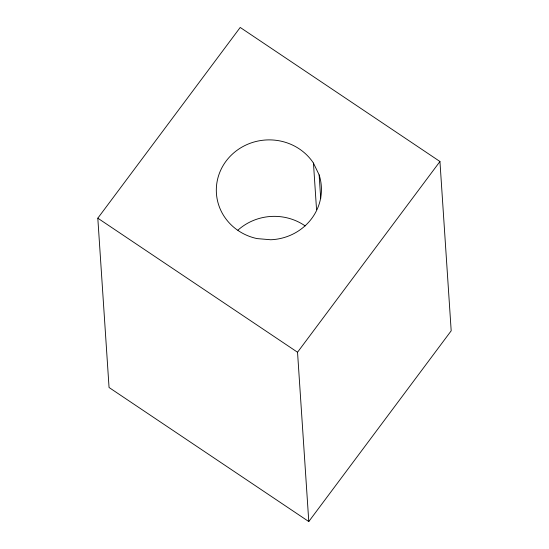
<?xml version="1.0" encoding="UTF-8"?>
<svg xmlns="http://www.w3.org/2000/svg" width="549" height="549" viewBox="0 0 549 549"><rect width="100%" height="100%" fill="white"/><g stroke="black" fill="none" stroke-linecap="round" stroke-linejoin="round"><path stroke-width="0.82" d="M97.811 218.186L240.215 27.45L439.948 161.502L451.189 330.814L308.785 521.55L109.052 387.498L97.811 218.186L297.537 352.238L308.785 521.55M297.537 352.238L439.948 161.502M319.141 174.905A52.574 49.945 -3.8 0 1 270.719 239.755L257.062 238.595A52.574 49.945 -3.8 0 1 226.078 161.118A52.574 49.945 -3.8 0 1 313.452 163.074L319.141 174.905L320.712 198.601M313.452 163.074L316.54 209.615M237.923 230.168A52.574 49.945 -3.8 0 1 305.175 225.913"/></g></svg>
